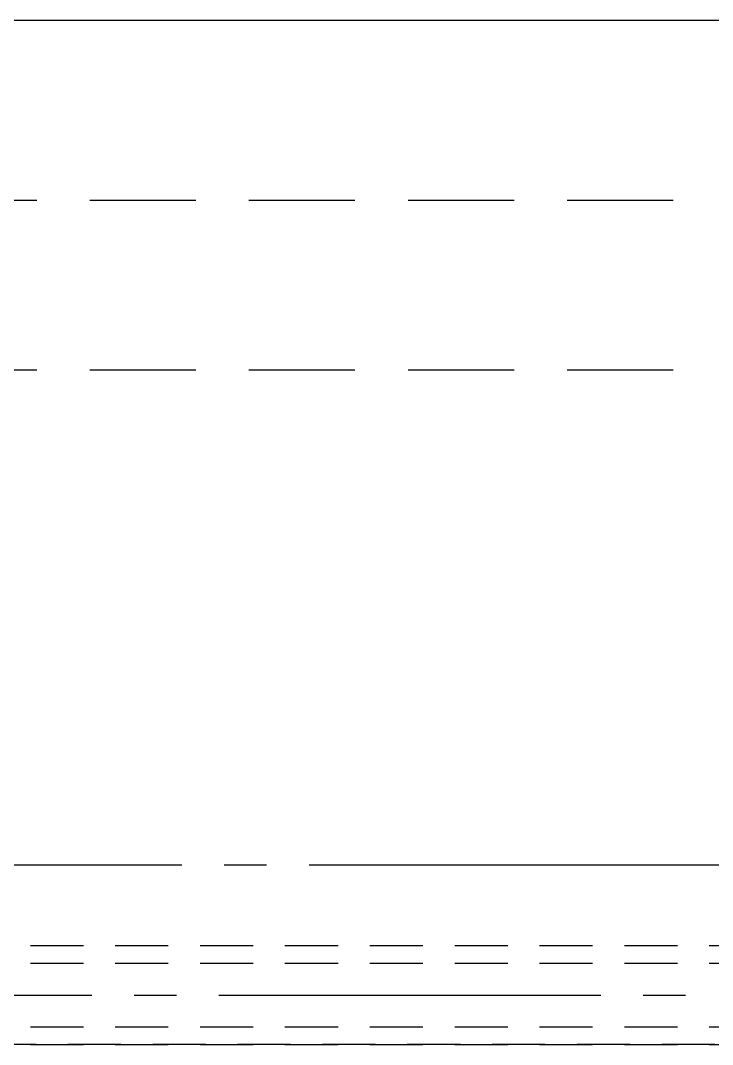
# Model space of a CAD drawing. Header units: millimetres. Extents: x 8300 to 98248, y -10383 to 40000.
# Drawn here: x 28126 to 28615, y 21773 to 22497 of the extents above; entities that cross this region are included whole.
import ezdxf

# ---------------------------------------------------------------- set-up
doc = ezdxf.new("R2010")
doc.units = ezdxf.units.MM
doc.header["$LTSCALE"] = 300
for name, pattern in [('CADEWA_LINE5', [1.2, 0.9, -0.1, 0.1, -0.1]), ('CADEWA_LINE6', [2.1, 1.8, -0.1, 0.1, -0.1]), ('DASH-N', [0.375, 0.25, -0.125]), ('DASH-S', [0.2, 0.125, -0.075])]:
    doc.linetypes.add(name, pattern=pattern)
doc.layers.add('K建0_壁', color=7, linetype='CONTINUOUS')
doc.layers.add('通り芯', color=7, linetype='CONTINUOUS')

msp = doc.modelspace()

# ---------------------------------------------------------------- linework, layer by layer
at = {"layer": 'K建0_壁', "color": 250, "linetype": 'Continuous', "lineweight": -3}
msp.add_line((29203, 22497), (27226.15, 22497), dxfattribs=at)
at = {"layer": 'K建0_壁', "color": 250, "linetype": 'DASH-N', "lineweight": -3}
for p, q in [((23000, 22370), (30569.68, 22370)), ((23000, 22250), (30569.68, 22250))]:
    msp.add_line(p, q, dxfattribs=at)
at = {"layer": 'K建0_壁', "color": 250, "linetype": 'DASH-S', "lineweight": -3}
for p, q in [((27233, 21843), (29157, 21843)), ((27233, 21830.5), (29169.5, 21830.5)), ((27233, 21785.5), (29169.5, 21785.5)), ((29157, 21773), (27233, 21773)), ((27233, 21773), (29157, 21773))]:
    msp.add_line(p, q, dxfattribs=at)
at = {"layer": 'K建0_壁', "color": 250, "linetype": 'CADEWA_LINE5', "lineweight": -3}
msp.add_line((27186.31, 21808), (29227.32, 21808), dxfattribs=at)
at = {"layer": '通り芯', "color": 96, "linetype": 'CADEWA_LINE6', "lineweight": -3}
msp.add_line((8800, 21900), (61700, 21900), dxfattribs=at)

doc.saveas('drawing.dxf')
